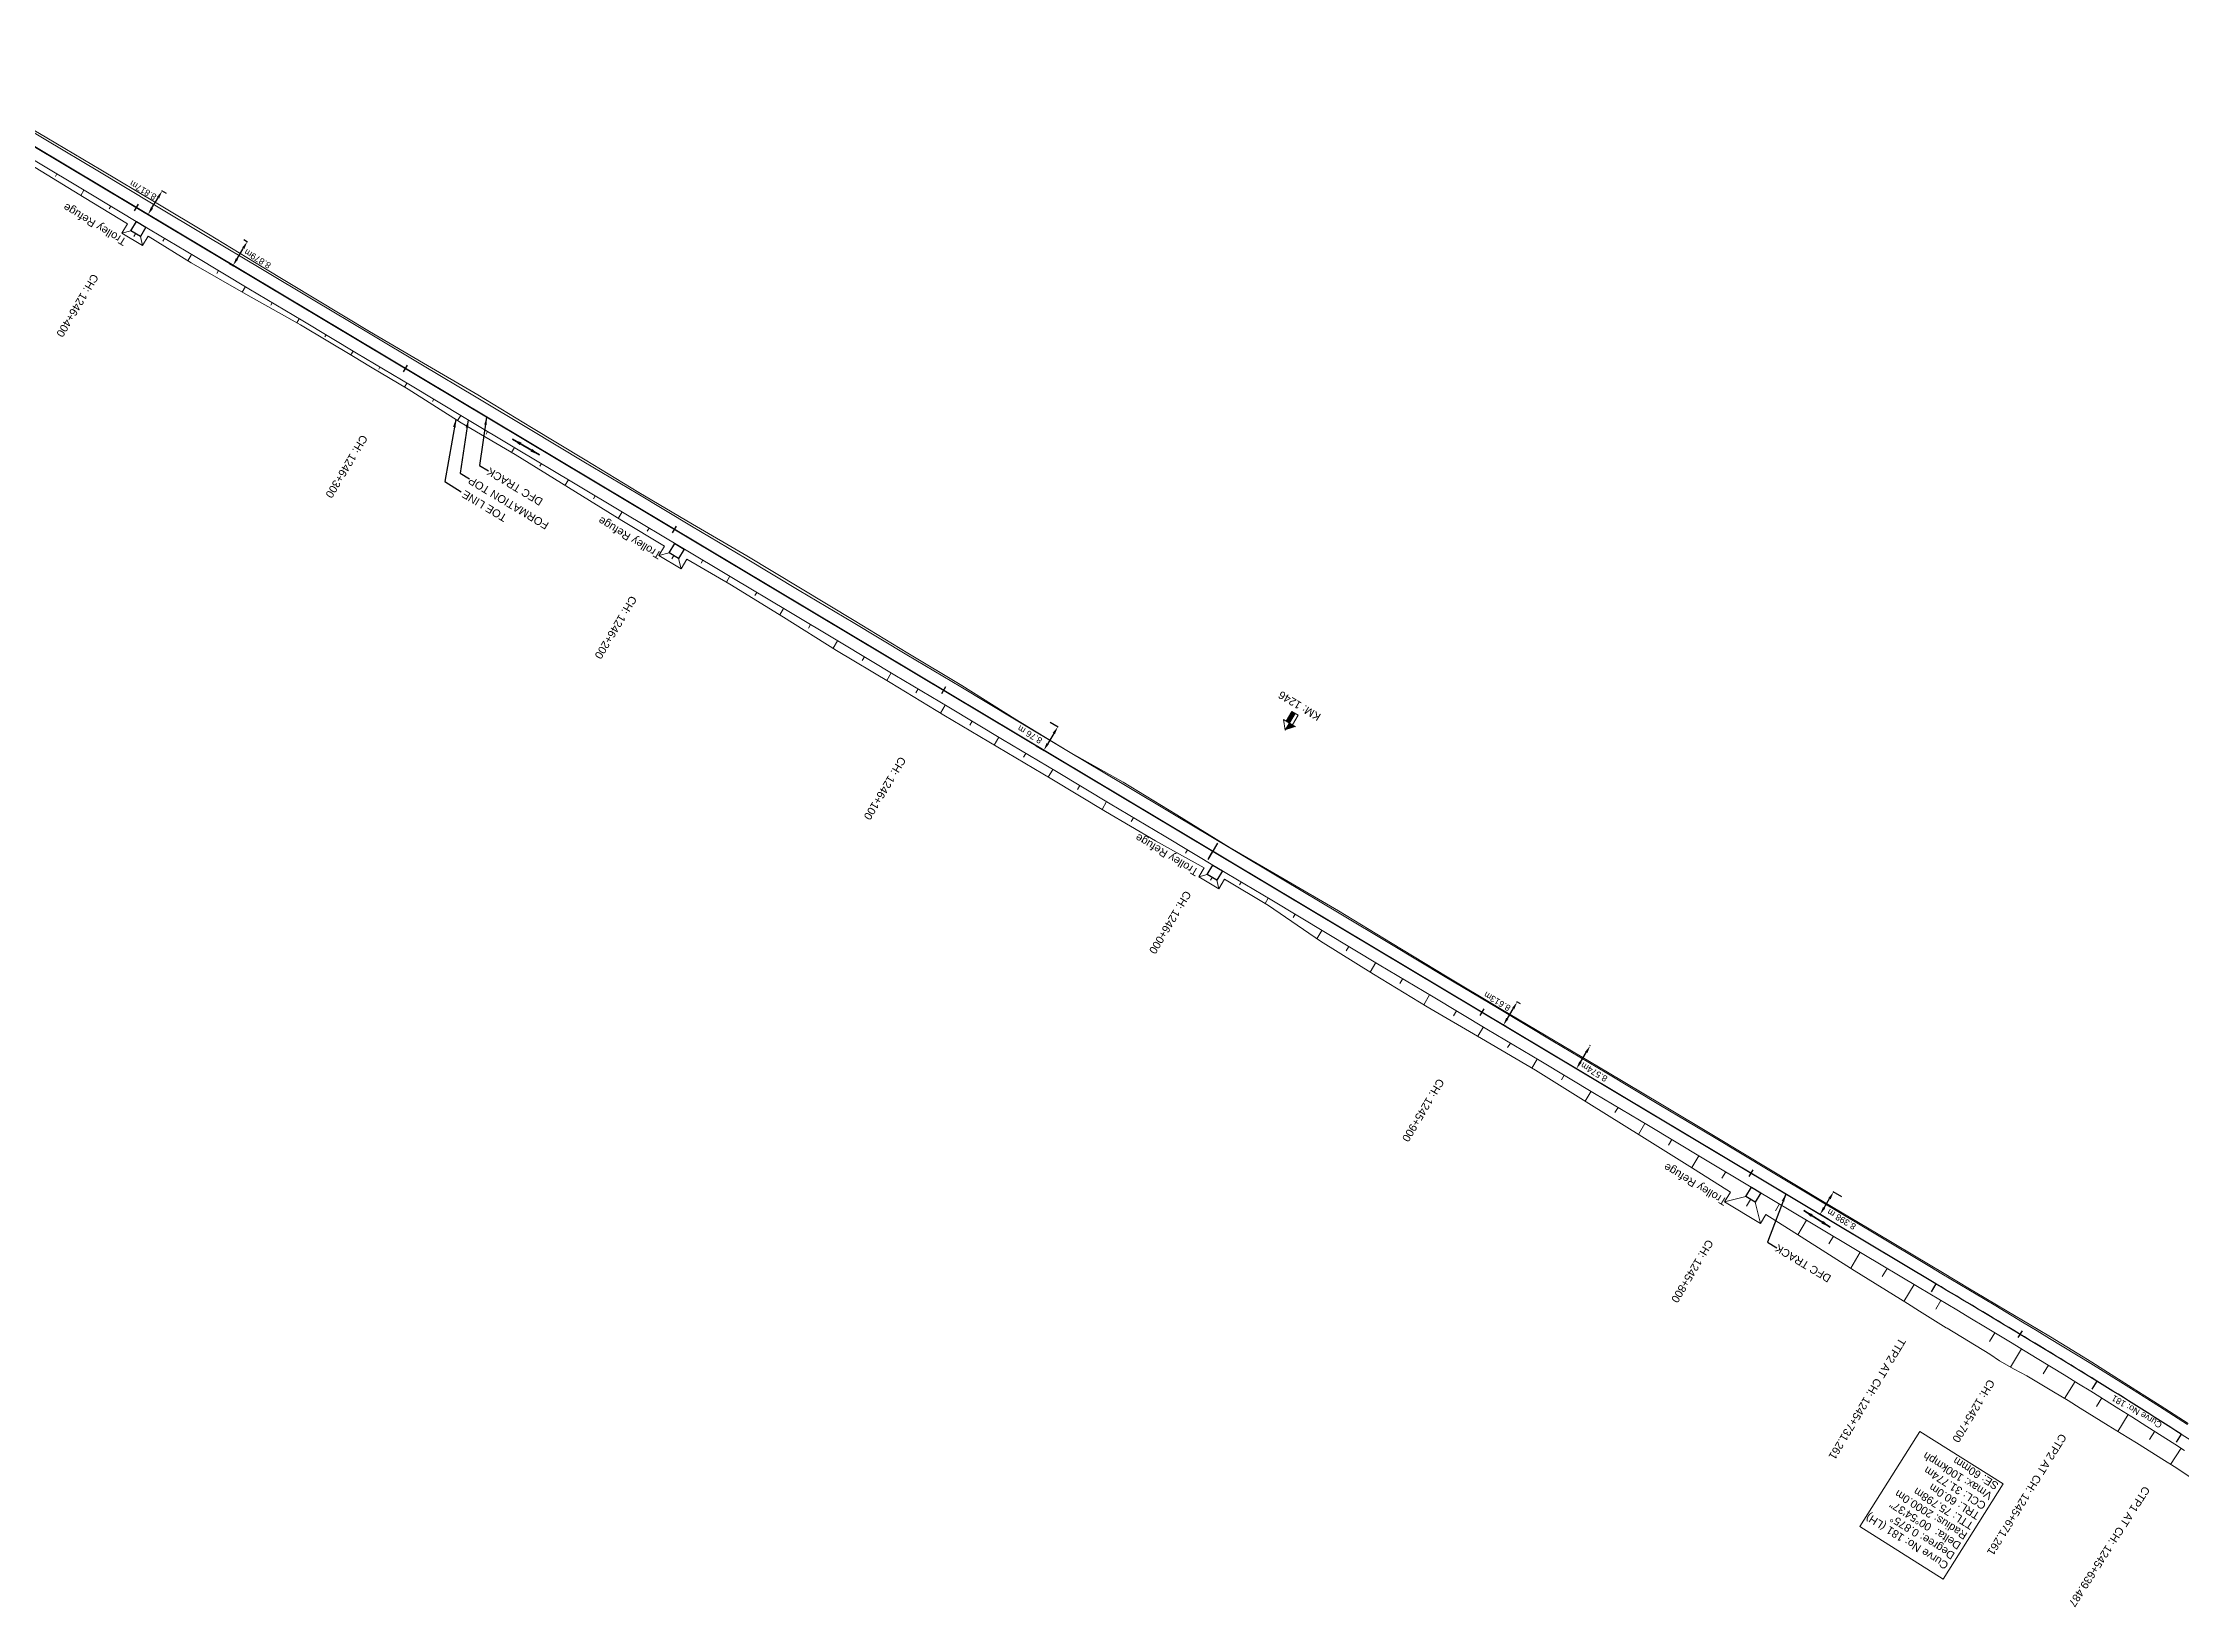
# Model space of a CAD drawing. Header units: metres. Extents: x 593990 to 610403, y 3402023 to 3411833.
# Drawn here: x 597910 to 598592, y 3409037 to 3409536 of the extents above; entities that cross this region are included whole.
import ezdxf
from ezdxf.enums import TextEntityAlignment as Align

# ---------------------------------------------------------------- set-up
doc = ezdxf.new("R2010")
doc.units = ezdxf.units.M
doc.header["$MEASUREMENT"] = 0
doc.linetypes.add('CENTER2', pattern=[1.125, 0.75, -0.125, 0.125, -0.125])
for name, color, linetype, lineweight in [('C-ALIG-DG-LINE', 1, 'CENTER2', 70), ('C-ALIG-LABL-DG', 1, 'Continuous', 25), ('C-ALIG-LABL-DG-MARK', 1, 'Continuous', 25), ('Km post', 1, 'Continuous', 13), ('Proposed Curve_Details', 10, 'Continuous', 0), ('PROPOSED DFCC TOE LINE', 239, 'Continuous', 0), ('PROPOSED DFCC TOE SLOPES', 239, 'Continuous', 0), ('PROPOSED DFCC TRACK', 1, 'Continuous', 0), ('PROPOSED FORMATION LINE - PLAN', 187, 'Continuous', 0)]:
    doc.layers.add(name, color=color, linetype=linetype, lineweight=lineweight)
doc.layers.add('Trolley Refuse', color=10, linetype='Continuous')
doc.styles.add('Arial', font='arial.ttf')
doc.styles.get("Standard").update_dxf_attribs({"font": 'arial.ttf'})
doc.styles.add('Style-Arial', font='arial.ttf')
doc.dimstyles.new('ISO-25', dxfattribs={"dimtxt": 2.5, "dimasz": 2.5, "dimexe": 1.25, "dimexo": 0.625, "dimtad": 1, "dimtxsty": 'Standard', "dimcen": 2.5, "dimadec": 0, "dimazin": 0, "dimtfac": 1, "dimtmove": 0, "dimatfit": 3, "dimfxl": 1, "dimarcsym": 0})
doc.dimstyles.get("Standard").update_dxf_attribs({"dimtxt": 0.18, "dimasz": 0.18, "dimexe": 0.18, "dimexo": 0.0625, "dimgap": 0.09, "dimtad": 0, "dimtih": 1, "dimtoh": 1, "dimdec": 4, "dimzin": 0, "dimdsep": 46, "dimtxsty": 'Standard', "dimcen": 0.09, "dimadec": 0, "dimazin": 0, "dimtfac": 1, "dimtdec": 4, "dimtofl": 0, "dimtmove": 0, "dimatfit": 3, "dimfxl": 1, "dimtolj": 1, "dimtzin": 0, "dimarcsym": 0})

# ---------------------------------------------------------------- blocks, each defined once
blk = doc.blocks.new('*D112')
at = {"layer": 'Defpoints', "color": 0, "transparency": 16777216}
for p in [(598231.49, 3409319.09), (598227, 3409311.58), (598229.55, 3409310.05)]:
    blk.add_point(p, dxfattribs=at)
at = {"layer": 'PROPOSED DFCC TRACK', "color": 0, "lineweight": -2, "transparency": 16777216}
for p, q in [((598232.77, 3409315.42), (598230.84, 3409312.19)), ((598231.6, 3409319.03), (598234.16, 3409317.5)), ((598227.1, 3409311.51), (598229.66, 3409309.98))]:
    blk.add_line(p, q, dxfattribs=at)
at = {"layer": 'PROPOSED DFCC TRACK', "color": 0, "transparency": 16777216}
for points in [[(598232.41, 3409315.63), (598233.12, 3409315.2), (598234.05, 3409317.56)], [(598230.48, 3409312.41), (598231.19, 3409311.98), (598229.55, 3409310.05)]]:
    blk.add_solid(points, dxfattribs=at)
at = {"layer": 'PROPOSED DFCC TRACK', "color": 0, "lineweight": 0, "transparency": 16777216, "insert": (598225.13, 3409315.09), "char_height": 2, "attachment_point": 5, "rotation": 149, "style": 'Style-Arial'}
blk.add_mtext('\\A1;\\A1;8.76 m', dxfattribs=at)
blk = doc.blocks.new('TerminatorOpen_0.5')
at = {"color": 0, "linetype": 'ByBlock', "lineweight": -2}
for q in [(-1, 0.25), (-1, 0), (-1, -0.25)]:
    blk.add_line((0, 0), q, dxfattribs=at)
blk = doc.blocks.new('*D113')
at = {"layer": 'Defpoints', "color": 0, "transparency": 16777216}
for p in [(598481.44, 3409169.25), (598484.21, 3409167.58), (598479.88, 3409160.38)]:
    blk.add_point(p, dxfattribs=at)
at = {"layer": 'PROPOSED DFCC TRACK', "color": 0, "lineweight": -2, "transparency": 16777216}
for p, q in [((598484.1, 3409167.65), (598481.33, 3409169.31)), ((598478.4, 3409164.19), (598480.15, 3409167.1)), ((598479.78, 3409160.45), (598477.01, 3409162.11))]:
    blk.add_line(p, q, dxfattribs=at)
at = {"layer": 'PROPOSED DFCC TRACK', "color": 0, "transparency": 16777216}
for points in [[(598479.79, 3409167.32), (598480.51, 3409166.89), (598481.44, 3409169.25)], [(598478.04, 3409164.41), (598478.76, 3409163.98), (598477.11, 3409162.05)]]:
    blk.add_solid(points, dxfattribs=at)
at = {"layer": 'PROPOSED DFCC TRACK', "color": 0, "lineweight": 0, "transparency": 16777216, "insert": (598483.97, 3409160.51), "char_height": 2, "attachment_point": 5, "rotation": 149, "style": 'Style-Arial'}
blk.add_mtext('\\A1;\\A1;8.398 m', dxfattribs=at)
blk = doc.blocks.new('*D141')
at = {"layer": 'Defpoints', "color": 0, "transparency": 16777216}
for p in [(598403.83, 3409215.85), (598404.04, 3409215.72), (598399.63, 3409208.36)]:
    blk.add_point(p, dxfattribs=at)
at = {"layer": 'PROPOSED DFCC TRACK', "color": 0, "lineweight": -2, "transparency": 16777216}
for p, q in [((598400.7, 3409210.64), (598402.54, 3409213.7)), ((598403.94, 3409215.78), (598403.72, 3409215.91)), ((598399.52, 3409208.43), (598399.31, 3409208.56))]:
    blk.add_line(p, q, dxfattribs=at)
at = {"layer": 'PROPOSED DFCC TRACK', "color": 0, "transparency": 16777216}
for points in [[(598400.34, 3409210.85), (598401.06, 3409210.42), (598399.41, 3409208.49)], [(598402.18, 3409213.92), (598402.9, 3409213.49), (598403.83, 3409215.85)]]:
    blk.add_solid(points, dxfattribs=at)
at = {"layer": 'PROPOSED DFCC TRACK', "color": 0, "lineweight": 0, "transparency": 16777216, "insert": (598405.06, 3409207.46), "char_height": 2, "attachment_point": 5, "rotation": 149, "style": 'Style-Arial'}
blk.add_mtext('\\A1;8.574m', dxfattribs=at)
blk = doc.blocks.new('*D142')
at = {"layer": 'Defpoints', "color": 0, "transparency": 16777216}
for p in [(598380.54, 3409229.81), (598381.73, 3409229.1), (598377.3, 3409221.71)]:
    blk.add_point(p, dxfattribs=at)
at = {"layer": 'PROPOSED DFCC TRACK', "color": 0, "lineweight": -2, "transparency": 16777216}
for p, q in [((598377.4, 3409224.57), (598379.25, 3409227.67)), ((598381.62, 3409229.17), (598380.43, 3409229.88)), ((598377.19, 3409221.78), (598376.01, 3409222.49))]:
    blk.add_line(p, q, dxfattribs=at)
at = {"layer": 'PROPOSED DFCC TRACK', "color": 0, "transparency": 16777216}
for points in [[(598377.04, 3409224.78), (598377.76, 3409224.36), (598376.11, 3409222.42)], [(598378.9, 3409227.88), (598379.61, 3409227.46), (598380.54, 3409229.81)]]:
    blk.add_solid(points, dxfattribs=at)
at = {"layer": 'PROPOSED DFCC TRACK', "color": 0, "lineweight": 0, "transparency": 16777216, "insert": (598374.17, 3409229.99), "char_height": 2, "attachment_point": 5, "rotation": 149, "style": 'Style-Arial'}
blk.add_mtext('\\A1;8.613m', dxfattribs=at)
blk = doc.blocks.new('*D143')
at = {"layer": 'Defpoints', "color": 0, "transparency": 16777216}
for p in [(597974.37, 3409472.95), (597975.55, 3409472.25), (597969.84, 3409465.32)]:
    blk.add_point(p, dxfattribs=at)
at = {"layer": 'PROPOSED DFCC TRACK', "color": 0, "lineweight": -2, "transparency": 16777216}
for p, q in [((597972.29, 3409466.77), (597974.27, 3409470.1)), ((597974.48, 3409472.89), (597975.66, 3409472.19)), ((597969.94, 3409465.26), (597971.12, 3409464.56))]:
    blk.add_line(p, q, dxfattribs=at)
at = {"layer": 'PROPOSED DFCC TRACK', "color": 0, "transparency": 16777216}
for points in [[(597973.91, 3409470.32), (597974.63, 3409469.89), (597975.55, 3409472.25)], [(597971.93, 3409466.98), (597972.65, 3409466.56), (597971.01, 3409464.62)]]:
    blk.add_solid(points, dxfattribs=at)
at = {"layer": 'PROPOSED DFCC TRACK', "color": 0, "lineweight": 0, "transparency": 16777216, "insert": (597978.83, 3409466.77), "char_height": 2, "attachment_point": 5, "rotation": 149, "style": 'Style-Arial'}
blk.add_mtext('\\A1;8.879m', dxfattribs=at)
blk = doc.blocks.new('*D144')
at = {"layer": 'Defpoints', "color": 0, "transparency": 16777216}
for p in [(597948.4, 3409488.4), (597949.87, 3409487.53), (597945.36, 3409479.95)]:
    blk.add_point(p, dxfattribs=at)
at = {"layer": 'PROPOSED DFCC TRACK', "color": 0, "lineweight": -2, "transparency": 16777216}
for p, q in [((597945.17, 3409482.97), (597947.13, 3409486.25)), ((597949.77, 3409487.59), (597948.3, 3409488.47)), ((597945.26, 3409480.02), (597943.79, 3409480.89))]:
    blk.add_line(p, q, dxfattribs=at)
at = {"layer": 'PROPOSED DFCC TRACK', "color": 0, "transparency": 16777216}
for points in [[(597944.82, 3409483.19), (597945.53, 3409482.76), (597943.89, 3409480.83)], [(597946.77, 3409486.47), (597947.48, 3409486.04), (597948.4, 3409488.4)]]:
    blk.add_solid(points, dxfattribs=at)
at = {"layer": 'PROPOSED DFCC TRACK', "color": 0, "lineweight": 0, "transparency": 16777216, "insert": (597942.34, 3409488.63), "char_height": 2, "attachment_point": 5, "rotation": 149, "style": 'Style-Arial'}
blk.add_mtext('\\A1;8.817m', dxfattribs=at)
blk = doc.blocks.new('Tick Hor')
blk.add_lwpolyline([(-0.5, 0), (0.5, 0)])
blk = doc.blocks.new('KM Post')
at = {"layer": 'Km post', "lineweight": 13}
h = blk.add_hatch(color=256, dxfattribs=at)
h.paths.add_polyline_path([(0, -8.9), (1.63, -8.9), (1.63, -3.79), (0, -3.79)])
h.paths.add_polyline_path([(0, -3.79), (0, 0), (-3.36, -3.79)])
for p, q in [((0, -8.9), (0, 0)), ((3.13, -3.79), (0, 0)), ((3.13, -3.79), (-3.36, -3.79))]:
    blk.add_line(p, q, dxfattribs=at)
blk.add_lwpolyline([(1.63, -3.79), (1.63, -8.9), (-1.63, -8.9), (-1.63, -3.79)], dxfattribs=at)

msp = doc.modelspace()

# ---------------------------------------------------------------- linework, layer by layer
at = {"layer": 'C-ALIG-DG-LINE', "color": 1, "linetype": 'Continuous', "lineweight": 30, "flags": 128}
for points in [[(598514.0624, 3409139.9501), (594206.4244, 3411715.3078)], [(598565.4054, 3409108.9046), (598563.7588, 3409109.9218), (598562.1112, 3409110.9374), (598560.4627, 3409111.9516), (598558.8133, 3409112.9643), (598557.163, 3409113.9757), (598555.512, 3409114.9857), (598553.8601, 3409115.9944), (598552.2075, 3409117.0018), (598550.5542, 3409118.0081), (598548.9002, 3409119.0133), (598547.2455, 3409120.0173), (598545.5902, 3409121.0204), (598543.9343, 3409122.0224), (598542.2779, 3409123.0235), (598540.6209, 3409124.0238), (598538.9634, 3409125.0232), (598537.3054, 3409126.0218), (598535.647, 3409127.0197), (598533.9882, 3409128.017), (598532.329, 3409129.0136), (598530.6695, 3409130.0096), (598529.0097, 3409131.0052), (598527.3496, 3409132.0002), (598525.6892, 3409132.9949), (598524.0287, 3409133.9892), (598522.3679, 3409134.9831), (598520.707, 3409135.9768), (598519.046, 3409136.9704), (598517.3848, 3409137.9637), (598515.7236, 3409138.957), (598514.0624, 3409139.9501)]]:
    msp.add_lwpolyline(points, dxfattribs=at)
msp.add_lwpolyline([(598592.2957, 3409091.9785, 0.0039718), (598565.4054, 3409108.9046)], format="xyb", dxfattribs=at)
at = {"layer": 'C-ALIG-LABL-DG', "color": 1, "linetype": 'Continuous', "lineweight": 25}
msp.add_line((598283.4033, 3409277.8516), (598282.1205, 3409275.7059), dxfattribs=at)
at = {"layer": 'C-ALIG-LABL-DG-MARK', "color": 1, "linetype": 'Continuous', "lineweight": 25}
for p, q in [((598514.0624, 3409139.9501), (598512.523, 3409137.3752)), ((598565.4054, 3409108.9046), (598563.8275, 3409106.353)), ((598592.2957, 3409091.9785), (598590.6775, 3409089.4524))]:
    msp.add_line(p, q, dxfattribs=at)
at = {"layer": 'Proposed Curve_Details'}
msp.add_lwpolyline([(598516.4011, 3409045.8184), (598535.4896, 3409076.1443), (598508.9265, 3409092.8643), (598489.838, 3409062.5385)], close=True, dxfattribs=at)
at = {"layer": 'PROPOSED DFCC TOE LINE', "lineweight": 0, "flags": 128}
for points in [[(597894.3755, 3409515.4241), (597911.6139, 3409505.2821), (597928.8457, 3409495.1293), (597946.0186, 3409484.8778), (597963.1832, 3409474.6125), (597980.2845, 3409464.2413), (597997.4137, 3409453.9168), (598014.5532, 3409443.6096), (598031.7964, 3409433.4756), (598049.0487, 3409423.3571), (598066.175, 3409413.0277), (598083.2887, 3409402.6773), (598100.3871, 3409392.3011), (598117.5911, 3409382.1018), (598134.8614, 3409372.0133), (598152.023, 3409361.743), (598169.1376, 3409351.394), (598186.2577, 3409341.0544), (598203.3791, 3409330.7168), (598220.294, 3409320.0338), (598237.4245, 3409309.7114), (598254.8578, 3409299.8956), (598271.9478, 3409289.5054), (598288.9507, 3409278.9696), (598306.2585, 3409268.9439), (598323.5578, 3409258.9039), (598340.6404, 3409248.5014), (598357.7219, 3409238.0972), (598374.9171, 3409227.8829), (598392.116, 3409217.6751), (598409.2842, 3409207.4158), (598426.4805, 3409197.2035), (598443.6263, 3409186.9068), (598460.7401, 3409176.5566), (598477.9165, 3409166.3109), (598495.0984, 3409156.0746), (598512.2801, 3409145.8379), (598516.1899, 3409143.5086), (598524.7816, 3409138.3883), (598529.456, 3409135.5835), (598533.3693, 3409133.2546), (598541.9637, 3409128.1251), (598546.6519, 3409125.3353), (598550.559, 3409122.9897), (598559.1322, 3409117.8106), (598563.772, 3409114.9338), (598567.6328, 3409112.5063), (598576.5975, 3409106.8239), (598580.7009, 3409104.2053), (598585.5334, 3409101.0972), (598594.4853, 3409095.3966)], [(598595.3167, 3409078.2399), (598590.0302, 3409081.662), (598586.947, 3409083.6288), (598578.005, 3409089.2068), (598573.1527, 3409092.2077), (598569.0478, 3409094.7589), (598560.1062, 3409100.3355), (598556.236, 3409102.6879), (598551.5946, 3409105.4961), (598543.0387, 3409110.5994), (598539.0434, 3409112.7591), (598534.3057, 3409115.4244), (598531.2746, 3409117.5572), (598517.7061, 3409125.7715), (598517.3419, 3409125.9562), (598508.8613, 3409131.2506), (598504.9999, 3409133.6607), (598487.9977, 3409144.1976), (598471.0929, 3409154.8976), (598459.8547, 3409162.0174), (598458.144, 3409159.156), (598446.6415, 3409166.0328), (598448.5338, 3409169.1979), (598437.3026, 3409176.3295), (598420.314, 3409186.8892), (598403.3433, 3409197.4788), (598386.3691, 3409208.0626), (598369.1286, 3409218.201), (598351.8367, 3409228.2534), (598334.7596, 3409238.6651), (598317.7752, 3409249.2317), (598301.2544, 3409260.5738), (598287.2003, 3409268.9268), (598285.3988, 3409265.9136), (598279.009, 3409269.7338), (598280.7283, 3409272.6096), (598272.8898, 3409276.8829), (598265.1825, 3409281.145), (598249.2726, 3409290.5536), (598232.11, 3409300.8222), (598214.9251, 3409311.0535), (598197.7196, 3409321.2505), (598180.618, 3409331.6211), (598163.4668, 3409341.9088), (598146.5237, 3409352.5447), (598129.4795, 3409363.0114), (598115.7555, 3409371.0035), (598113.9296, 3409367.957), (598106.8583, 3409372.1951), (598108.6497, 3409375.1842), (598095.0031, 3409383.2958), (598077.9979, 3409393.8277), (598060.984, 3409404.3451), (598043.7344, 3409414.4682), (598026.8487, 3409425.1999), (598014.8817, 3409432.3674), (598009.4485, 3409435.6201), (597992.4873, 3409445.6767), (597975.0527, 3409455.4905), (597957.7033, 3409465.4467), (597943.9464, 3409473.9359), (597942.1782, 3409470.9783), (597935.5929, 3409474.9154), (597937.3985, 3409477.9354), (597923.5658, 3409486.298), (597906.5255, 3409496.7711)]]:
    msp.add_lwpolyline(points, dxfattribs=at)
at = {"layer": 'PROPOSED DFCC TOE SLOPES', "flags": 128}
for points in [[(597914.872, 3409493.812), (597914.3975, 3409493.0183)], [(597923.4551, 3409488.6805), (597922.4432, 3409486.988)], [(597932.0381, 3409483.5491), (597931.517, 3409482.6776)], [(597938.4541, 3409475.6354), (597935.5929, 3409474.9154)], [(597939.9561, 3409474.7374), (597939.4208, 3409473.8421)], [(597941.4581, 3409473.8394), (597942.1782, 3409470.9783)], [(597949.2041, 3409473.2862), (597948.6375, 3409472.3385)], [(597957.7872, 3409468.1548), (597956.5819, 3409466.1387)], [(597966.3702, 3409463.0233), (597965.8026, 3409462.0739)], [(597974.9532, 3409457.8919), (597973.9097, 3409456.1464)], [(597983.5363, 3409452.7605), (597983.0788, 3409451.9953)], [(597992.1193, 3409447.629), (597991.3386, 3409446.3233)], [(598000.7023, 3409442.4976), (598000.329, 3409441.8731)], [(598009.2853, 3409437.3662), (598008.5573, 3409436.1485)], [(598017.8684, 3409432.2347), (598017.5038, 3409431.625)], [(598026.4514, 3409427.1033), (598025.7183, 3409425.877)], [(598035.0344, 3409421.9719), (598034.6067, 3409421.2565)], [(598043.6175, 3409416.8404), (598042.6219, 3409415.1753)], [(598052.2005, 3409411.709), (598051.7116, 3409410.8913)], [(598060.7835, 3409406.5776), (598059.8476, 3409405.012)], [(598069.3665, 3409401.4461), (598068.8683, 3409400.6127)], [(598077.9496, 3409396.3147), (598076.877, 3409394.5207)], [(598086.5326, 3409391.1832), (598085.9564, 3409390.2194)], [(598095.1156, 3409386.0518), (598093.8828, 3409383.9897)], [(598103.6987, 3409380.9204), (598103.0826, 3409379.8899)], [(598110.1123, 3409373.0103), (598106.8583, 3409372.1951)], [(598111.6134, 3409372.1107), (598111.0037, 3409371.0934)], [(598113.1144, 3409371.211), (598113.9296, 3409367.957)], [(598120.8647, 3409370.6575), (598120.2817, 3409369.6823)], [(598129.4477, 3409365.5261), (598128.3408, 3409363.6746)], [(598138.0308, 3409360.3946), (598137.4547, 3409359.4311)], [(598146.6138, 3409355.2632), (598145.4008, 3409353.2343)], [(598155.1968, 3409350.1318), (598154.5379, 3409349.0296)], [(598163.7798, 3409345.0003), (598162.3505, 3409342.6096)], [(598172.3629, 3409339.8689), (598171.6376, 3409338.6558)], [(598180.9459, 3409334.7375), (598179.488, 3409332.2989)], [(598189.5289, 3409329.606), (598188.7855, 3409328.3625)], [(598198.112, 3409324.4746), (598196.5929, 3409321.9337)], [(598206.695, 3409319.3431), (598205.9419, 3409318.0835)], [(598215.278, 3409314.2117), (598213.7915, 3409311.7253)], [(598223.861, 3409309.0803), (598223.1232, 3409307.8461)], [(598232.4441, 3409303.9488), (598230.9778, 3409301.4962)], [(598241.0271, 3409298.8174), (598240.2938, 3409297.5909)], [(598249.6101, 3409293.686), (598248.1419, 3409291.2301)], [(598258.1932, 3409288.5545), (598257.4696, 3409287.3443)], [(598275.3592, 3409278.2917), (598274.7381, 3409277.2528)], [(598281.714, 3409270.4146), (598279.009, 3409269.7338)], [(598283.216, 3409269.5166), (598282.71, 3409268.6701)], [(598284.7181, 3409268.6186), (598285.3988, 3409265.9136)], [(598292.5253, 3409268.0288), (598292.0253, 3409267.1925)], [(598301.1083, 3409262.8973), (598300.1216, 3409261.247)], [(598309.6913, 3409257.7659), (598309.0588, 3409256.708)], [(598318.2743, 3409252.6345), (598316.6867, 3409249.979)], [(598326.8574, 3409247.503), (598326.0029, 3409246.0738)], [(598335.4404, 3409242.3716), (598333.6406, 3409239.3613)], [(598344.0234, 3409237.2402), (598343.0983, 3409235.6927)], [(598352.6065, 3409232.1087), (598350.7116, 3409228.9394)], [(598361.1895, 3409226.9773), (598360.2665, 3409225.4334)], [(598369.7725, 3409221.8459), (598367.9894, 3409218.8633)], [(598378.3555, 3409216.7144), (598377.4843, 3409215.2571)], [(598386.9386, 3409211.583), (598385.2332, 3409208.7306)], [(598395.5216, 3409206.4516), (598394.6297, 3409204.9598)], [(598404.1046, 3409201.3201), (598402.225, 3409198.1761)], [(598412.6877, 3409196.1887), (598411.6991, 3409194.5352)], [(598421.2707, 3409191.0572), (598419.1959, 3409187.5868)], [(598429.8537, 3409185.9258), (598428.7714, 3409184.1154)], [(598438.4367, 3409180.7944), (598436.1833, 3409177.0252)], [(598447.0198, 3409175.6629), (598445.8273, 3409173.6683)], [(598453.4312, 3409167.7416), (598446.6415, 3409166.0328)], [(598454.9332, 3409166.8436), (598453.663, 3409164.719)], [(598456.4352, 3409165.9456), (598458.144, 3409159.156)], [(598464.1858, 3409165.4001), (598462.8575, 3409163.1783)], [(598472.7688, 3409160.2686), (598469.9795, 3409155.603)], [(598481.3519, 3409155.1372), (598479.8917, 3409152.6949)], [(598489.9349, 3409150.0058), (598486.8839, 3409144.9026)], [(598498.5179, 3409144.8743), (598496.9483, 3409142.2489)], [(598507.1009, 3409139.7429), (598503.8795, 3409134.3551)], [(598515.683, 3409134.6114), (598514.0238, 3409131.8374)], [(598532.8304, 3409124.3347), (598531.1671, 3409121.5689)], [(598541.3879, 3409119.179), (598537.8957, 3409113.4048)], [(598549.9256, 3409113.9956), (598548.2492, 3409111.2435)], [(598558.4448, 3409108.7887), (598555.1117, 3409103.3681)], [(598566.9344, 3409103.5371), (598565.2641, 3409100.8487)], [(598575.4025, 3409098.2531), (598572.0396, 3409092.8995)], [(598583.8385, 3409092.9187), (598582.1665, 3409090.2863)], [(598592.2536, 3409087.5495), (598588.9263, 3409082.3662)]]:
    msp.add_lwpolyline(points, dxfattribs=at)
at = {"layer": 'PROPOSED DFCC TRACK', "linetype": 'Continuous', "lineweight": 0, "flags": 128}
msp.add_lwpolyline([(598598.6038, 3409087.9216), (598592.2957, 3409091.9785, 0.0039718), (598565.4054, 3409108.9046), (598559.0195, 3409112.8378), (598552.6207, 3409116.7501), (598546.211, 3409120.6443), (598539.7922, 3409124.5236), (598533.3661, 3409128.3907), (598526.9345, 3409132.2489), (598520.4994, 3409136.1009), (598514.0624, 3409139.95), (594406.0424, 3411595.9645)], format="xyb", dxfattribs=at)
at = {"layer": 'PROPOSED FORMATION LINE - PLAN', "lineweight": 0, "flags": 128}
for points in [[(598594.3185, 3409095.1362), (598585.3682, 3409100.8363), (598580.5103, 3409103.9024), (598576.3879, 3409106.4889), (598567.3777, 3409112.094), (598563.4974, 3409114.4876), (598558.8456, 3409117.3425), (598550.2944, 3409122.5538), (598546.3976, 3409124.9151), (598541.7285, 3409127.735), (598533.1524, 3409132.8931), (598529.2471, 3409135.2348), (598524.5703, 3409138.0352), (598515.9867, 3409143.1687), (598512.0805, 3409145.504), (598494.9145, 3409155.7669), (598477.7484, 3409166.0297), (598460.5823, 3409176.2926), (598443.4163, 3409186.5555), (598426.2502, 3409196.8184), (598409.0842, 3409207.0812), (598391.9181, 3409217.3441), (598374.7521, 3409227.607), (598357.586, 3409237.8698), (598340.4199, 3409248.1327), (598323.2539, 3409258.3956), (598306.0878, 3409268.6585), (598288.9218, 3409278.9213), (598271.7557, 3409289.1842), (598254.5897, 3409299.4471), (598237.4236, 3409309.7099), (598220.2576, 3409319.9728), (598203.0915, 3409330.2357), (598185.9254, 3409340.4986), (598168.7594, 3409350.7614), (598151.5933, 3409361.0243), (598134.4273, 3409371.2872), (598117.2612, 3409381.55), (598100.0952, 3409391.8129), (598082.9291, 3409402.0758), (598065.7631, 3409412.3387), (598048.597, 3409422.6015), (598031.4309, 3409432.8644), (598014.2649, 3409443.1273), (597997.0988, 3409453.3901), (597979.9328, 3409463.653), (597962.7667, 3409473.9159), (597945.6007, 3409484.1788), (597928.4346, 3409494.4416), (597911.2686, 3409504.7045), (597894.1025, 3409514.9674)], [(598593.3598, 3409086.8395), (598590.273, 3409088.8208), (598581.3562, 3409094.4996), (598576.5164, 3409097.5542), (598572.4095, 3409100.1311), (598563.433, 3409105.7152), (598559.5667, 3409108.1002), (598554.9302, 3409110.9457), (598546.403, 3409116.1423), (598542.5154, 3409118.498), (598537.8558, 3409121.3122), (598529.2931, 3409126.4622), (598525.3922, 3409128.8014), (598520.719, 3409131.5996), (598512.1381, 3409136.7314), (598508.2319, 3409139.0667), (598491.0659, 3409149.3296), (598473.8998, 3409159.5925), (598456.7338, 3409169.8553), (598439.5677, 3409180.1182), (598422.4017, 3409190.3811), (598405.2356, 3409200.644), (598388.0695, 3409210.9068), (598370.9035, 3409221.1697), (598353.7374, 3409231.4326), (598336.5714, 3409241.6954), (598319.4053, 3409251.9583), (598302.2393, 3409262.2212), (598285.0732, 3409272.4841), (598267.9071, 3409282.7469), (598250.7411, 3409293.0098), (598233.575, 3409303.2727), (598216.409, 3409313.5355), (598199.2429, 3409323.7984), (598182.0769, 3409334.0613), (598164.9108, 3409344.3242), (598147.7448, 3409354.587), (598130.5787, 3409364.8499), (598113.4126, 3409375.1128), (598096.2466, 3409385.3756), (598079.0805, 3409395.6385), (598061.9145, 3409405.9014), (598044.7484, 3409416.1643), (598027.5824, 3409426.4271), (598010.4163, 3409436.69), (597993.2503, 3409446.9529), (597976.0842, 3409457.2157), (597958.9181, 3409467.4786), (597941.7521, 3409477.7415), (597924.586, 3409488.0044), (597907.42, 3409498.2672)]]:
    msp.add_lwpolyline(points, dxfattribs=at)
at = {"layer": 'Trolley Refuse'}
for points in [[(597940.2501, 3409478.6395), (597943.2541, 3409476.8435), (597941.4581, 3409473.8394), (597938.4541, 3409475.6354)], [(598111.9116, 3409376.0124), (598114.9137, 3409374.2131), (598113.1144, 3409371.211), (598110.1123, 3409373.0103)], [(598283.51, 3409273.4186), (598286.5141, 3409271.6226), (598284.7181, 3409268.6186), (598281.714, 3409270.4146)], [(598455.2272, 3409170.7457), (598458.2312, 3409168.9497), (598456.4352, 3409165.9456), (598453.4312, 3409167.7416)]]:
    msp.add_lwpolyline(points, close=True, dxfattribs=at)

# ---------------------------------------------------------------- block references
at = {"layer": 'C-ALIG-LABL-DG', "color": 1, "linetype": 'Continuous', "lineweight": 25}
for p, xscale, yscale, zscale, rotation in [((597940.0822, 3409483.1091), 2.500000000000004, 2.500000000000004, 2.500000000000004, 239.1265517613744), ((598025.9125, 3409431.7947), 2.500000000000004, 2.500000000000004, 2.500000000000004, 239.1265517613744), ((598111.7428, 3409380.4803), 2.500000000000004, 2.500000000000004, 2.500000000000004, 239.1265517613744), ((598197.573, 3409329.166), 2.500000000000004, 2.500000000000004, 2.500000000000004, 239.1265517613744), ((598283.4033, 3409277.8516), 6.00000000000001, 6.00000000000001, 6.00000000000001, 239.1265517613744), ((598369.2336, 3409226.5373), 2.500000000000004, 2.500000000000004, 2.500000000000004, 239.1265517613744), ((598455.0639, 3409175.2229), 2.500000000000004, 2.500000000000004, 2.500000000000004, 239.1265517613744), ((598540.8723, 3409123.8721), 2.5, 2.5, 2.5, 238.8930367446492)]:
    msp.add_blockref('Tick Hor', p, dxfattribs=dict(at, xscale=xscale, yscale=yscale, zscale=zscale, rotation=rotation))

# ---------------------------------------------------------------- texts
at = {"layer": 'Proposed Curve_Details', "attachment_point": 7, "line_spacing_factor": 0.9, "style": 'Style-Arial'}
for s, insert, char_height, rotation in [('Curve No: 181', (598586.4222, 3409095.5243, -0.1719), 2, 149.7112052), ('Curve No: 181{\\C1; (LH)}\\PDegree: 0.875%%D\\PDelta:  00%%D54\'37"\\PRadius: 2000.0m\\PTTL: 75.798m\\PTRL: 60.0m\\PCCL: 31.774m\\PVmax: 100kmph\\PSE: 60mm', (598534.3414, 3409076.24), 2.5, 147.8117745)]:
    msp.add_mtext(s, dxfattribs=dict(at, insert=insert, char_height=char_height, rotation=rotation))
at = {"layer": 'PROPOSED DFCC TOE LINE', "lineweight": 0}
msp.add_text('TOE LINE', height=2.5, rotation=149, dxfattribs=at).set_placement((598045.0058, 3409393.0944, 175.9392), align=Align.RIGHT)
at = {"layer": 'PROPOSED DFCC TRACK', "color": 10, "linetype": 'Continuous', "lineweight": -3, "ltscale": 5}
for p in [(598052.9642, 3409400.3353, -130.919), (598463.7723, 3409152.6819)]:
    msp.add_text('DFC TRACK', height=2.5, rotation=149, dxfattribs=at).set_placement(p, align=Align.RIGHT)
at = {"layer": 'PROPOSED FORMATION LINE - PLAN', "lineweight": 0}
msp.add_text('FORMATION TOP', height=2.5, rotation=149, dxfattribs=at).set_placement((598047.0328, 3409397.4432, 175.9392), align=Align.RIGHT)
at = {"layer": 'Trolley Refuse'}
for p in [(597937.2975, 3409472.9163), (598107.8941, 3409372.9985), (598279.1831, 3409271.9339), (598447.687, 3409166.871)]:
    msp.add_text('Trolley Refuge', height=2.5, rotation=149.1766896, dxfattribs=at).set_placement(p)

# ---------------------------------------------------------------- dimensions: what is measured, and where the dimension line sits
at = {"layer": 'PROPOSED DFCC TRACK', "color": 10, "lineweight": 0}
for base, p1, p2, angle, picture, middle in [((597948.4045, 3409488.402), (597945.3628, 3409479.9519), (597949.8733, 3409487.5275), 59.2311832, '*D144', (597942.3362, 3409488.6255)), ((597975.54862, 3409472.25326), (597969.83537, 3409465.32075), (597974.3724, 3409472.95251), 59.2687968, '*D143', (597978.82867, 3409466.76815)), ((598380.5385, 3409229.8145), (598377.3019, 3409221.7135), (598381.7265, 3409229.1031), 59.0883265, '*D142', (598374.1702, 3409229.9946)), ((598403.8275, 3409215.8452), (598399.6293, 3409208.3648), (598404.0435, 3409215.7155), 59.0145144, '*D141', (598405.056, 3409207.4607))]:
    dim = msp.add_linear_dim(base=base, p1=p1, p2=p2, angle=angle, dimstyle='Standard', override={"dimtxt": 2, "dimasz": 2.5, "dimexe": 0.125, "dimexo": 0.125, "dimgap": 0.125, "dimtad": 1, "dimtih": 0, "dimtoh": 0, "dimdec": 3, "dimzin": 11, "dimpost": 'm', "dimtxsty": 'Style-Arial', "dimsah": 1, "dimadec": 4, "dimazin": 3, "dimtmove": 2, "dimatfit": 1, "dimldrblk": 'TerminatorOpen_0.5', "dimfrac": 2, "dimtzin": 11}, dxfattribs=at)
    dim.commit()
    dim.dimension.update_dxf_attribs({"geometry": picture, "text_midpoint": middle, "dimtype": 129, "text_rotation": 149})
for base, p1, p2, angle, picture, middle in [((598229.554, 3409310.0458), (598231.4906, 3409319.0936), (598226.9957, 3409311.5753), 239.1265504, '*D112', (598225.1323, 3409315.0917)), ((598481.4401, 3409169.2472), (598479.8834, 3409160.3842), (598484.211, 3409167.5809), 58.9799311, '*D113', (598483.9709, 3409160.5138))]:
    dim = msp.add_linear_dim(base=base, p1=p1, p2=p2, angle=angle, text='\\A1;<> m', dimstyle='Standard', override={"dimtxt": 2, "dimasz": 2.5, "dimexe": 0.125, "dimexo": 0.125, "dimgap": 0.125, "dimtad": 1, "dimtih": 0, "dimtoh": 0, "dimdec": 3, "dimzin": 11, "dimtxsty": 'Style-Arial', "dimsah": 1, "dimadec": 4, "dimazin": 3, "dimtmove": 2, "dimatfit": 1, "dimldrblk": 'TerminatorOpen_0.5', "dimfrac": 2, "dimtzin": 11}, dxfattribs=at)
    dim.commit()
    dim.dimension.update_dxf_attribs({"geometry": picture, "text_midpoint": middle, "dimtype": 129, "text_rotation": 149})

# ---------------------------------------------------------------- leaders
at = {"layer": 'PROPOSED DFCC TOE LINE', "lineweight": 0}
msp.add_leader([(598042.0278, 3409415.5529), (598038.5236, 3409395.7581), (598043.7604, 3409392.4576)], dimstyle='ISO-25', override={"dimtxt": 3, "dimasz": 2.5, "dimgap": 0.625, "dimtad": 0, "dimdec": 3, "dimzin": 2, "dimtdec": 3}, dxfattribs=at)
at = {"layer": 'PROPOSED DFCC TRACK', "color": 10, "linetype": 'Continuous', "lineweight": -3, "ltscale": 5}
for points in [[(598051.8704, 3409416.2754, 130.919), (598049.571, 3409400.9013, 130.919), (598052.5301, 3409399.1188, 130.919)], [(598466.1789, 3409168.5776, 130.919), (598460.3791, 3409153.2479, 130.919), (598463.3382, 3409151.4654, 130.919)]]:
    msp.add_leader(points, dimstyle='ISO-25', override={"dimtxt": 3, "dimasz": 2.5, "dimgap": 0.625, "dimtad": 0, "dimdec": 3, "dimzin": 2, "dimtdec": 3}, dxfattribs=at)
at = {"layer": 'PROPOSED DFCC TRACK', "linetype": 'Continuous', "lineweight": 0}
for points in [[(598060.1347, 3409409.2783, -613.7163), (598068.7306, 3409404.2165, -613.7163)], [(598068.7306, 3409404.2165, -613.7163), (598060.1347, 3409409.2783, -613.7163)], [(598471.9663, 3409163.2759), (598480.3424, 3409158.0169)], [(598480.3424, 3409158.0169), (598471.9663, 3409163.2759)]]:
    msp.add_leader(points, dimstyle='ISO-25', override={"dimtxt": 3, "dimasz": 3, "dimtad": 0, "dimdec": 3, "dimzin": 2, "dimtdec": 3}, dxfattribs=at)
at = {"layer": 'PROPOSED FORMATION LINE - PLAN', "lineweight": 0}
msp.add_leader([(598045.9952, 3409415.4188), (598043.4193, 3409398.3703), (598046.3784, 3409396.5878)], dimstyle='ISO-25', override={"dimtxt": 3, "dimasz": 2.5, "dimgap": 0.625, "dimtad": 0, "dimdec": 3, "dimzin": 2, "dimtdec": 3}, dxfattribs=at)

# ---------------------------------------------------------------- next in the draw order: texts
at = {"layer": 'C-ALIG-LABL-DG', "color": 1, "linetype": 'Continuous', "lineweight": 25, "char_height": 2.5, "style": 'Arial', "bg_fill": 3, "box_fill_scale": 1.04, "bg_fill_color": 256, "bg_fill_true_color": 13158600, "bg_fill_transparency": 0}
for s, insert, width, attachment_point, rotation in [('CH: 1246+400', (597927.2023, 3409461.5657), 22.502814, 4, 239.1265518), ('CH: 1246+300', (598013.0326, 3409410.2513), 22.502814, 4, 239.1265518), ('CH: 1246+200', (598098.8629, 3409358.9369), 22.502814, 4, 239.1265518), ('KM: 1246', (598316.8931, 3409319.2915), 14.67807, 1, 149.1265518), ('CH: 1246+100', (598184.6931, 3409307.6226), 22.502814, 4, 239.1265518), ('CH: 1246+000', (598275.6549, 3409264.8913), 22.502814, 4, 239.1265518), ('CH: 1245+900', (598356.3537, 3409204.9939), 22.502814, 4, 239.1265518), ('CH: 1245+800', (598442.184, 3409153.6795), 22.502814, 4, 239.1265518), ('TTP2 AT CH: 1245+731.261', (598480.7592, 3409084.2464), 44.073823, 6, 239.1263439), ('CTP1 AT CH: 1245+639.487', (598557.2882, 3409037.3298), 44.860948, 6, 237.356642)]:
    msp.add_mtext(s, dxfattribs=dict(at, insert=insert, width=width, attachment_point=attachment_point, rotation=rotation))

# ---------------------------------------------------------------- next in the draw order: block references
at = {"layer": 'C-ALIG-LABL-DG', "color": 1, "linetype": 'Continuous', "lineweight": 25, "xscale": 0.7000000000000002, "yscale": 0.7000000000000002, "zscale": 0.7000000000000002, "rotation": 149.1265517593281}
msp.add_blockref('KM Post', (598306.4948, 3409316.4753), dxfattribs=at)

# ---------------------------------------------------------------- next in the draw order: texts
at = {"layer": 'C-ALIG-LABL-DG', "color": 1, "linetype": 'Continuous', "lineweight": 25, "insert": (598531.2704, 3409053.7066), "char_height": 2.5, "width": 44.373516, "attachment_point": 6, "rotation": 238.2669076, "style": 'Arial', "bg_fill": 3, "box_fill_scale": 1.04, "bg_fill_color": 256, "bg_fill_true_color": 13158600, "bg_fill_transparency": 0}
msp.add_mtext('CTP2 AT CH: 1245+671.261', dxfattribs=at)

# ---------------------------------------------------------------- next in the draw order: texts
at = {"layer": 'C-ALIG-LABL-DG', "color": 1, "linetype": 'Continuous', "lineweight": 25, "insert": (598531.9168, 3409109.0738), "char_height": 2.5, "width": 22.502814, "attachment_point": 4, "rotation": 238.8930367, "style": 'Arial', "bg_fill": 3, "box_fill_scale": 1.04, "bg_fill_color": 256, "bg_fill_true_color": 13158600, "bg_fill_transparency": 0}
msp.add_mtext('CH: 1245+700', dxfattribs=at)

doc.saveas('drawing.dxf')
